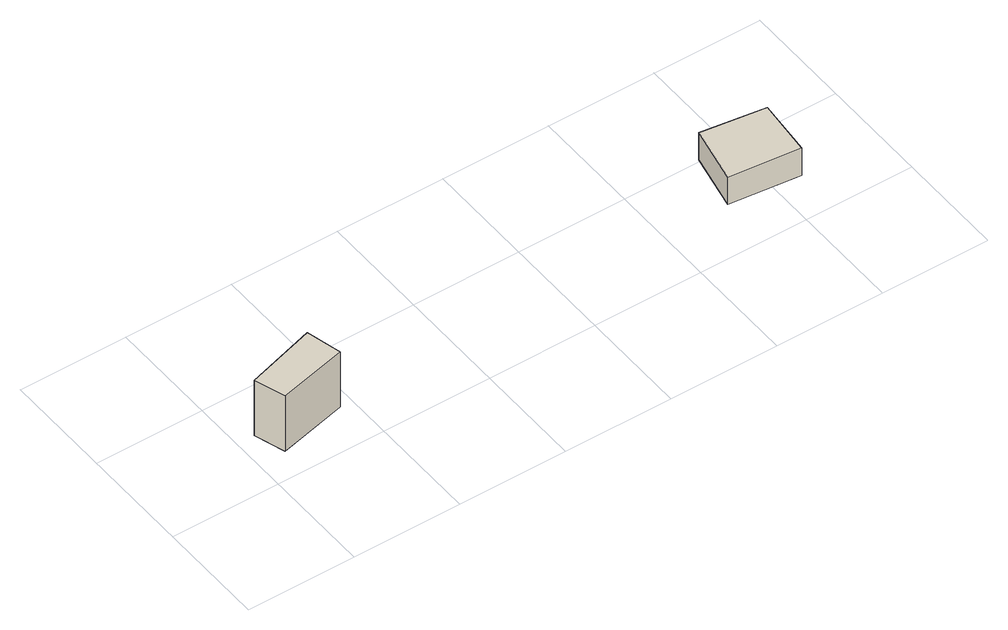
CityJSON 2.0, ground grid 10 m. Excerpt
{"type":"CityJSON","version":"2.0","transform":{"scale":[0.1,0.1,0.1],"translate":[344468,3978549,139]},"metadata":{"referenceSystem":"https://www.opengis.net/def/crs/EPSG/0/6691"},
"CityObjects":{
"building1":{"type":"Building","attributes":{"measuredHeight":5.9},"geometry":[{"type":"Solid","lod":"1","boundaries":[[[[0,1,2,3]],[[2,4,5,3]],[[1,6,4,2]],[[0,7,6,1]],[[3,5,7,0]],[[4,6,7,5]]]]}]},
"building2":{"type":"Building","attributes":{"measuredHeight":2.9},"geometry":[{"type":"Solid","lod":"1","boundaries":[[[[8,9,10,11]],[[10,12,13,11]],[[9,14,12,10]],[[8,15,14,9]],[[11,13,15,8]],[[12,14,15,13]]]]}]}
},
"vertices":[
[66,53,25],[74,21,25],[11,6,25],[2,34,25],[11,6,84],[2,34,84],[74,21,84],[66,53,84],
[531,94,1],[526,42,1],[461,49,1],[472,102,1],[461,49,30],[472,102,30],[526,42,30],[531,94,30]
]}
